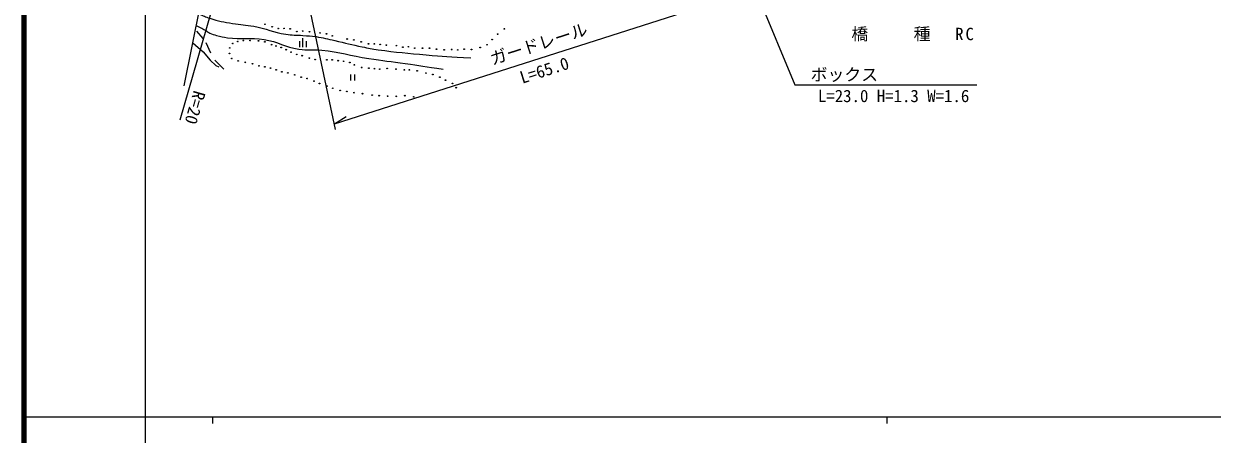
# Model space of a CAD drawing. Units: millimetres, scale not verified. Extents: x 40000 to 680000, y 20000 to 380000.
# Drawn here: x 40000 to 216246, y 202409 to 263234 of the extents above; entities that cross this region are included whole.
import ezdxf
from ezdxf.enums import TextEntityAlignment as Align

# ---------------------------------------------------------------- set-up
doc = ezdxf.new("R2010")
doc.units = ezdxf.units.MM
doc.header["$LTSCALE"] = 1000
doc.linetypes.add('CHAIN', pattern=[18.5, 12, -1.5, 3.5, -1.5])
for name, color, linetype, lineweight in [('M-BGD', 7, 'Continuous', 13), ('M-BMK', 2, 'CHAIN', 13), ('M-STR-HTXT', 7, 'Continuous', 13), ('M-TTL', 2, 'Continuous', 140), ('M-TTL-BAND', 7, 'Continuous', 25)]:
    doc.layers.add(name, color=color, linetype=linetype, lineweight=lineweight)
doc.styles.add('ＭＳ ゴシック', font='')
doc.styles.get('ＭＳ ゴシック').set_extended_font_data('MS Gothic')

msp = doc.modelspace()

# ---------------------------------------------------------------- linework, layer by layer
at = {"layer": 'M-BGD'}
for p, q in [((63212, 248977), (68706, 268108)), ((65621, 262135), (66546, 261070)), ((81392, 259784), (81392, 261106)), ((67009, 260453), (67696, 258953)), ((80881, 260682), (80881, 259784)), ((81903, 260682), (81903, 259784)), ((68326, 257831), (69658, 256527)), ((88439, 255724), (88439, 254826)), ((89062, 255724), (89062, 254826))]:
    msp.add_line(p, q, dxfattribs=at)
msp.add_lwpolyline([(65078, 260390), (66602, 259079), (67640, 257845), (68481, 257046), (68929, 256850)], dxfattribs=at)
for centre in [(75763, 263161), (76836, 262803), (77740, 262530), (78602, 262551), (79510, 262496), (80491, 262076), (81361, 262160), (82384, 262062), (83940, 261880), (84894, 261739), (85749, 261459), (87950, 260982), (88945, 260842), (109461, 260889), (110281, 261688), (111270, 262487), (70541, 259650), (70989, 260309), (71732, 260618), (72560, 260744), (73555, 260758), (74803, 260716), (75745, 260554), (76751, 260141), (77410, 259945), (78182, 259721), (78911, 259398), (79640, 259034), (90025, 260548), (91118, 260267), (91988, 260253), (92857, 260183), (93768, 260057), (95254, 260001), (96208, 259777), (97035, 259833), (97974, 259622), (99138, 259608), (100161, 259622), (101213, 259468), (102348, 259370), (103456, 259426), (104353, 259356), (105321, 259468), (106391, 259417), (107674, 259711), (108704, 260132), (70499, 258851), (70835, 258094), (71788, 257730), (72854, 257519), (73915, 257318), (80481, 258697), (81276, 258511), (82345, 258136), (83215, 257926), (84953, 257884), (85738, 257884), (86636, 257772), (87435, 257674), (88360, 257491), (74877, 257010), (75737, 256851), (76579, 256674), (77420, 256403), (78280, 256113), (79158, 255945), (80182, 255676), (89024, 257145), (90112, 256762), (91164, 256664), (91991, 256580), (92790, 256510), (93884, 256622), (95202, 256496), (96435, 256398), (97178, 256412), (98342, 256258), (99646, 255935), (100665, 255715), (81149, 255318), (82011, 255129), (83042, 254729), (83862, 254393), (84976, 253993), (101693, 255332), (102545, 254877), (103586, 254400), (104132, 253769), (85818, 253678), (86932, 253363), (87900, 253215), (88972, 253026), (90234, 252879), (91664, 252669), (92715, 252584), (93956, 252500), (95239, 252479), (96501, 252584), (97826, 252416)]:
    msp.add_circle(centre, 53.3, dxfattribs=at)
for points, knots in [([(65897, 264725), (66666, 264371), (66918, 264281), (67590, 264047), (68871, 263602), (69640, 263508), (70977, 263285), (72195, 263082), (72895, 263081), (74110, 262862), (75988, 262523), (76964, 261966), (78851, 261677), (79834, 261526), (80400, 261584), (81391, 261507), (82152, 261448), (82583, 261452), (83338, 261338), (84441, 261172), (85043, 260985), (86132, 260745), (87723, 260395), (88598, 260126), (90196, 259814), (91120, 259634), (91635, 259518), (92567, 259391), (95335, 259013), (96895, 258863), (99679, 258629), (102255, 258412), (103104, 258365), (106283, 258205)], [0, 0, 0, 0, 1, 1, 1, 2, 2, 2, 3, 3, 3, 4, 4, 4, 5, 5, 5, 6, 6, 6, 7, 7, 7, 8, 8, 8, 9, 9, 9, 10, 10, 10, 11, 11, 11, 11]), ([(65643, 262947), (66334, 262609), (66545, 262526), (67082, 262185), (67284, 262057), (67375, 261948), (67590, 261846), (67968, 261667), (68205, 261626), (68606, 261507), (69222, 261325), (69579, 261256), (70215, 261169), (72314, 260880), (73537, 261224), (75634, 260915), (77705, 260609), (78723, 259757), (80798, 259475), (82111, 259297), (82869, 259467), (84188, 259342), (86941, 259082), (88422, 258507), (91154, 258084), (93266, 257758), (94458, 257639), (96574, 257339), (98781, 257026), (99476, 256922), (102219, 256512)], [0, 0, 0, 0, 1, 1, 1, 2, 2, 2, 3, 3, 3, 4, 4, 4, 5, 5, 5, 6, 6, 6, 7, 7, 7, 8, 8, 8, 9, 9, 9, 10, 10, 10, 10])]:
    msp.add_open_spline(points, degree=3, knots=knots, dxfattribs=at)
at = {"layer": 'M-BMK'}
msp.add_line((63808, 254023), (71079, 290474), dxfattribs=at)
at = {"layer": 'M-STR-HTXT'}
for p, q in [((134316, 302554), (154332, 254165)), ((86240, 247570), (81109, 271577)), ((86059, 248415), (152668, 269673)), ((154332, 254165), (181332, 254165)), ((86059, 248415), (87812, 249500))]:
    msp.add_line(p, q, dxfattribs=at)
at = {"layer": 'M-TTL'}
msp.add_line((40000, 380000), (40000, 20000), dxfattribs=at)
at = {"layer": 'M-TTL-BAND'}
for p, q in [((58000, 370000), (58000, 20000)), ((40000, 205000), (579000, 205000)), ((68000, 205000), (68000, 204000)), ((168000, 205000), (168000, 204000))]:
    msp.add_line(p, q, dxfattribs=at)

# ---------------------------------------------------------------- texts
at = {"layer": 'M-BGD', "style": 'ＭＳ ゴシック'}
msp.add_text('R=20', height=1833, rotation=253.977, dxfattribs=at).set_placement((64693, 253614), align=Align.BOTTOM_LEFT)
at = {"layer": 'M-STR-HTXT', "style": 'ＭＳ ゴシック'}
for s, p in [('ガードレール', (109668, 256579)), ('L=65.0', (114085, 253813))]:
    msp.add_text(s, height=1833, rotation=17.7, dxfattribs=at).set_placement(p, align=Align.BOTTOM_LEFT)
for s, p in [('ボックス', (156690, 254241)), ('L=23.0 H=1.3 W=1.6', (157772, 251075))]:
    msp.add_text(s, height=1833, dxfattribs=at).set_placement(p, align=Align.BOTTOM_LEFT)
at = {"layer": 'M-STR-HTXT', "insert": (162740, 260609), "char_height": 1833, "attachment_point": 7, "style": 'ＭＳ ゴシック'}
msp.add_mtext('\\T1.23;橋\u3000\u3000種\u3000RC', dxfattribs=at)

doc.saveas('drawing.dxf')
